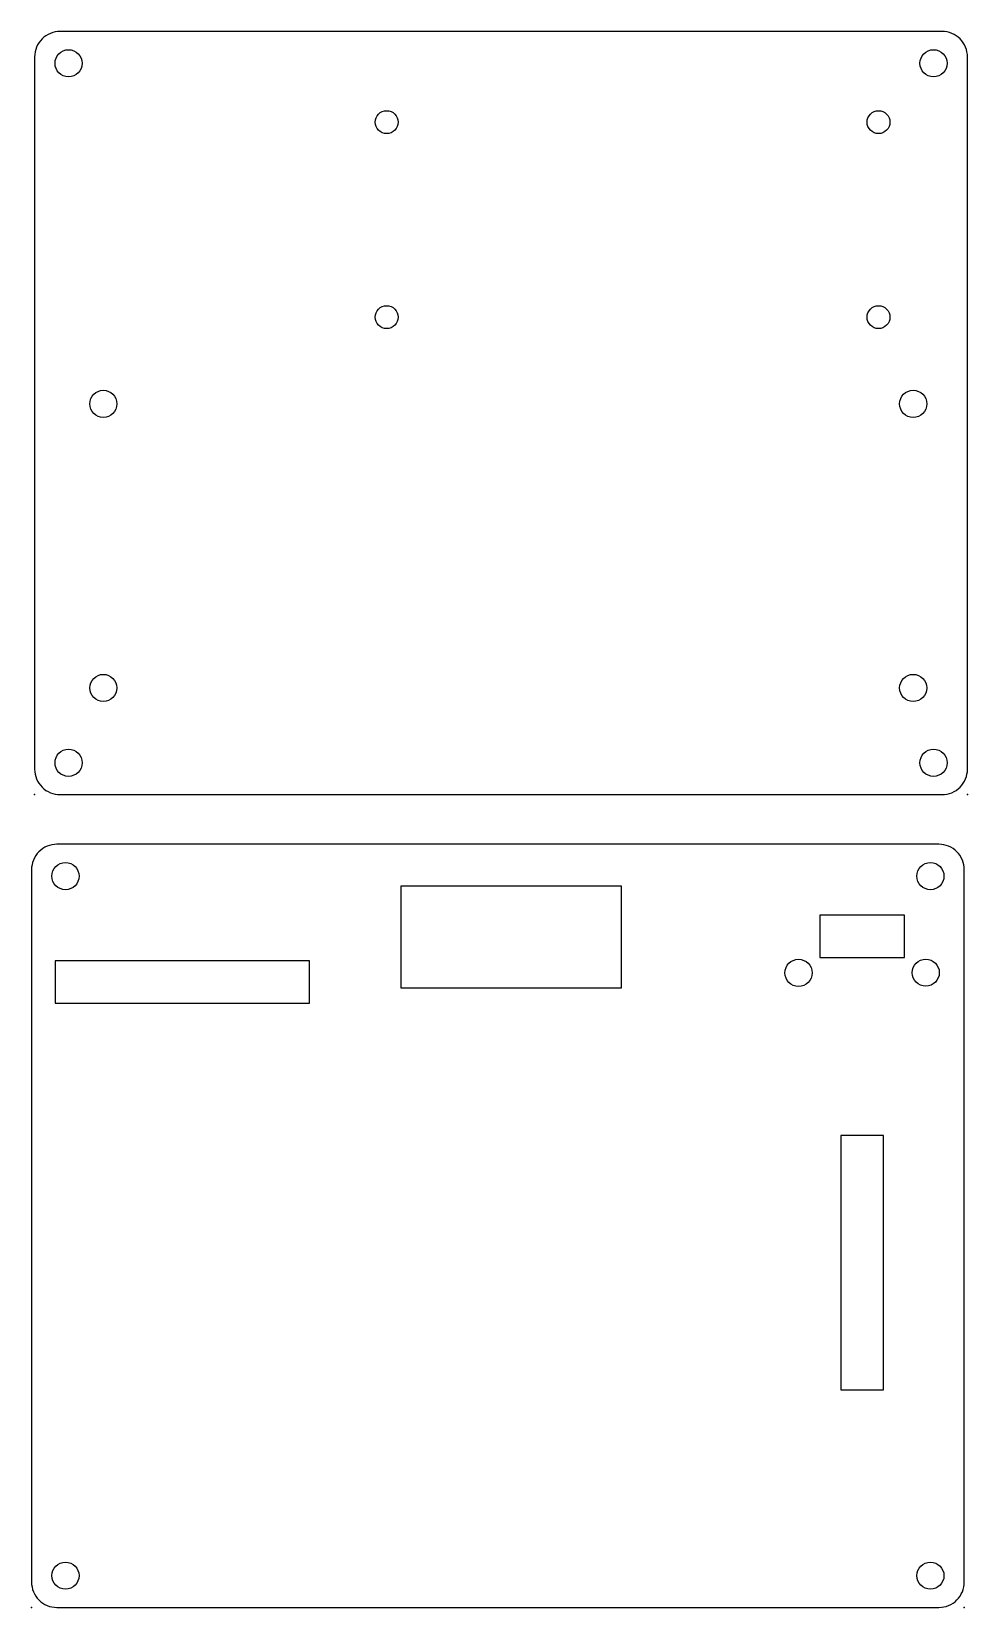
# Model space of a CAD drawing. Header units: millimetres. Extents: x 0 to 111, y -186 to 0.
import ezdxf

# ---------------------------------------------------------------- set-up
doc = ezdxf.new("R2010")
doc.units = ezdxf.units.MM
doc.layers.get('0').update_dxf_attribs({"linetype": 'CONTINUOUS'})

msp = doc.modelspace()

# ---------------------------------------------------------------- linework, layer by layer
for points in [[(3.52, -90.41), (107.52, -90.41, 0.414214), (110.52, -87.41), (110.52, -3.41, 0.414214), (107.52, -0.41), (3.52, -0.41, 0.414214), (0.52, -3.41), (0.52, -87.41, 0.414214)], [(107.15, -96.27), (3.15, -96.27, 0.414214), (0.15, -99.27), (0.15, -183.27, 0.414214), (3.15, -186.27), (107.15, -186.27, 0.414214), (110.15, -183.27), (110.15, -99.27, 0.414214)]]:
    msp.add_lwpolyline(points, format="xyb", close=True)
for points in [[(43.71, -113.19), (69.71, -113.19), (69.71, -101.19), (43.71, -101.19)], [(93.1, -109.61), (103.1, -109.61), (103.1, -104.61), (93.1, -104.61)], [(2.95, -115.02), (32.95, -115.02), (32.95, -110.02), (2.95, -110.02)], [(95.6, -160.61), (100.6, -160.61), (100.6, -130.61), (95.6, -130.61)]]:
    msp.add_lwpolyline(points, close=True)
for centre, radius in [((4.52, -4.16), 1.6), ((106.52, -4.16), 1.6), ((42.03, -11.1), 1.35), ((100.03, -11.1), 1.35), ((42.03, -34.1), 1.35), ((100.03, -34.1), 1.35), ((8.62, -44.33), 1.6), ((104.12, -44.33), 1.6), ((8.62, -77.83), 1.6), ((104.12, -77.83), 1.6), ((4.52, -86.66), 1.6), ((106.52, -86.66), 1.6), ((4.15, -100.02), 1.6), ((106.15, -100.02), 1.6), ((90.6, -111.43), 1.6), ((105.6, -111.41), 1.6), ((4.15, -182.52), 1.6), ((106.15, -182.52), 1.6)]:
    msp.add_circle(centre, radius)
for p in [(0.52, -90.41), (110.52, -90.41), (0.15, -186.27), (110.15, -186.27)]:
    msp.add_point(p)

doc.saveas('drawing.dxf')
